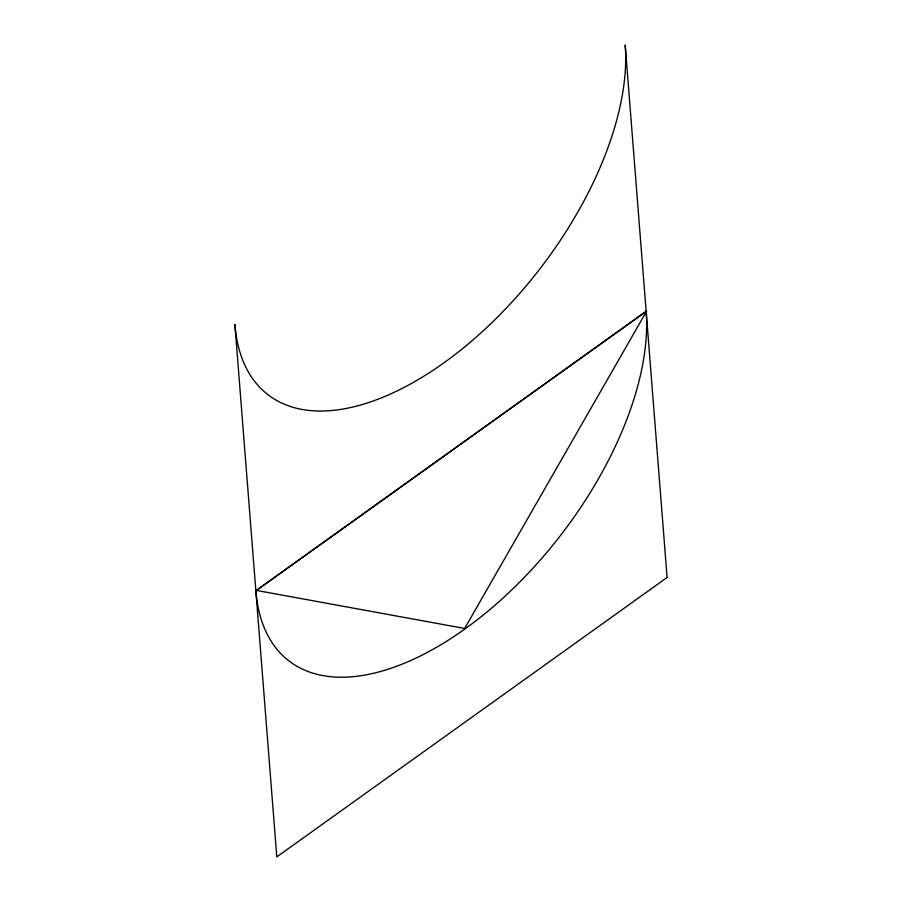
<?xml version="1.0" encoding="UTF-8"?>
<svg xmlns="http://www.w3.org/2000/svg" width="902" height="902" viewBox="0 0 902 902"><rect width="100%" height="100%" fill="white"/><g stroke="black" fill="none" stroke-linecap="round" stroke-linejoin="round"><path stroke-width="1.35" d="M256.394 590.494L646.678 311.077L464.665 628.468L256.472 590.427M646.148 311.291L255.852 590.709A265.188 138.31 -52.3 0 0 465.004 628.919A265.188 138.31 -52.3 0 0 646.148 311.291M667.097 577.483L276.801 856.9L234.903 324.517A265.188 138.31 -52.3 0 0 444.055 362.728A265.188 138.31 -52.3 0 0 625.199 45.1L667.097 577.483"/></g></svg>
